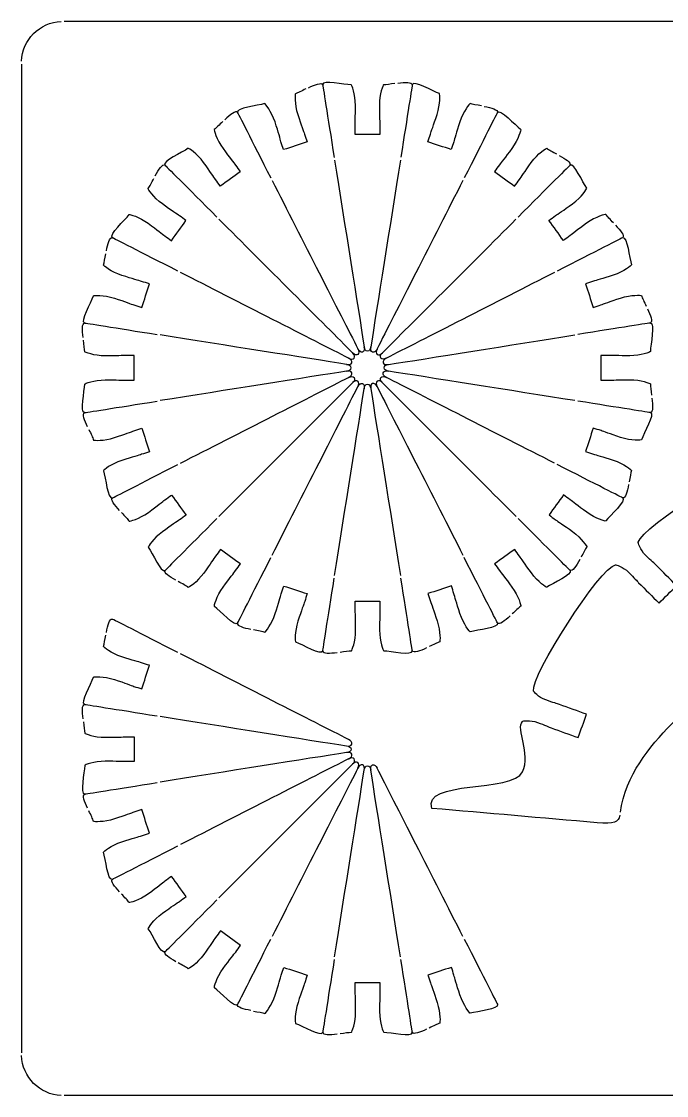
# Model space of a CAD drawing. Extents: x 185 to 405, y 96 to 364.
# Drawn here: x 185.5 to 263.6, y 233.7 to 363.7 of the extents above; entities that cross this region are included whole.
import ezdxf

# ---------------------------------------------------------------- set-up
doc = ezdxf.new("R2010")
doc.units = 0
doc.header["$MEASUREMENT"] = 0
doc.layers.add('DEFAULT', color=7, linetype='CONTINUOUS')

msp = doc.modelspace()

# ---------------------------------------------------------------- linework, layer by layer
at = {"layer": 'DEFAULT', "color": 1}
for points in [[(400.29, 363.67), (190.64, 363.67)], [(185.46, 358.5), (185.46, 238.84)], [(400.29, 233.67), (190.64, 233.67)]]:
    msp.add_lwpolyline(points, dxfattribs=at)
for points in [[(185.47, 358.85), (185.55, 361.47), (187.66, 363.58), (190.29, 363.67)], [(204.4, 333.46), (199.95, 335.73), (196.6, 337.43), (196.47, 337.5)], [(209.14, 303.52), (205.62, 299.99), (202.97, 297.34), (202.86, 297.22)], [(211.64, 290.85), (211.7, 290.98), (213.41, 294.33), (215.67, 298.78)], [(204.4, 287.29), (199.96, 289.56), (196.6, 291.27), (196.47, 291.33)], [(258.01, 267.95), (259.33, 277.02), (269.4, 281.48), (269.4, 285.49)], [(238.93, 252.92), (235.44, 259.77), (230.71, 269.06), (228.54, 273.31)], [(190.29, 233.67), (187.66, 233.77), (185.56, 235.87), (185.47, 238.5)]]:
    msp.add_open_spline(points, degree=3, dxfattribs=at)
for points, knots in [([(220.23, 355.65), (221.03, 356.03), (221.82, 356.34), (221.94, 356.01), (221.94, 356.01), (221.94, 356.01), (221.95, 356.01), (221.95, 356.01), (222.55, 352.25), (223.34, 347.22)], [0, 0, 0, 0, 1.01, 1.01, 1.01, 1.047402, 1.047402, 1.047402, 2.047402, 2.047402, 2.047402, 2.047402]), ([(230.7, 356.16), (230.15, 356.09), (229.63, 356.01), (229.32, 356.01), (229.27, 356.01), (228.82, 354.9), (228.82, 353.51), (228.82, 352.13), (228.87, 351.36), (228.87, 351.01), (228.87, 350.68), (228.87, 350.35), (228.87, 350.01), (227.87, 350.01), (226.87, 350.01), (225.87, 350.01), (225.87, 350.35), (225.87, 350.68), (225.87, 351.01), (225.87, 351.36), (225.92, 352.13), (225.92, 353.51), (225.92, 354.9), (225.48, 356.01), (225.41, 356.01), (224.55, 356.01), (221.95, 356.63), (221.94, 356.01)], [0, 0, 0, 0, 1.000546, 1.000546, 1.000546, 2.001091, 2.001091, 2.001091, 3.001637, 3.001637, 3.001637, 5.833181, 5.833181, 5.833181, 14.337819, 14.337819, 14.337819, 17.169363, 17.169363, 17.169363, 18.169909, 18.169909, 18.169909, 19.170454, 19.170454, 19.170454, 20.171, 20.171, 20.171, 20.171]), ([(231.05, 356.21), (231.93, 356.31), (232.77, 356.37), (232.8, 356.02), (232.8, 356.02), (232.8, 356.02), (232.8, 356.02), (232.8, 356.02), (232.21, 352.26), (231.41, 347.23)], [0, 0, 0, 0, 1.009, 1.009, 1.009, 1.053707, 1.053707, 1.053707, 2.053707, 2.053707, 2.053707, 2.053707]), ([(241.17, 353.45), (240.63, 353.55), (240.1, 353.64), (239.81, 353.73), (239.75, 353.73), (238.99, 352.81), (238.56, 351.51), (238.14, 350.2), (237.94, 349.45), (237.84, 349.12), (237.73, 348.8), (237.63, 348.48), (237.53, 348.17), (236.58, 348.48), (235.63, 348.79), (234.68, 349.1), (234.78, 349.41), (234.88, 349.73), (234.99, 350.04), (235.09, 350.37), (235.38, 351.09), (235.8, 352.41), (236.23, 353.72), (236.15, 354.92), (236.1, 354.94), (235.28, 355.21), (233.01, 356.59), (232.79, 356.02)], [0, 0, 0, 0, 1.001201, 1.001201, 1.001201, 2.002402, 2.002402, 2.002402, 3.003602, 3.003602, 3.003602, 5.833234, 5.833234, 5.833234, 14.350853, 14.350853, 14.350853, 17.184846, 17.184846, 17.184846, 18.186047, 18.186047, 18.186047, 19.187248, 19.187248, 19.187248, 20.188448, 20.188448, 20.188448, 20.188448]), ([(219.91, 355.51), (219.41, 355.27), (218.93, 355.03), (218.64, 354.93), (218.59, 354.92), (218.51, 353.72), (218.93, 352.4), (219.36, 351.09), (219.65, 350.37), (219.76, 350.04), (219.86, 349.72), (219.96, 349.41), (220.06, 349.09), (219.11, 348.78), (218.16, 348.47), (217.21, 348.16), (217.11, 348.48), (217.01, 348.8), (216.9, 349.11), (216.8, 349.44), (216.61, 350.19), (216.18, 351.51), (215.75, 352.82), (214.98, 353.75), (214.92, 353.73), (214.1, 353.46), (211.44, 353.24), (211.62, 352.66)], [0, 0, 0, 0, 1.000496, 1.000496, 1.000496, 2.000992, 2.000992, 2.000992, 3.001489, 3.001489, 3.001489, 5.829773, 5.829773, 5.829773, 14.32846, 14.32846, 14.32846, 17.160787, 17.160787, 17.160787, 18.161283, 18.161283, 18.161283, 19.161779, 19.161779, 19.161779, 20.162276, 20.162276, 20.162276, 20.162276]), ([(211.63, 352.66), (211.63, 352.66), (211.63, 352.66), (211.63, 352.66), (211.63, 352.65), (211.63, 352.65), (211.62, 352.65), (211.62, 352.65), (211.62, 352.65), (211.62, 352.66), (211.62, 352.66), (211.62, 352.66), (211.62, 352.66), (211.41, 352.93), (210.75, 352.39), (210.1, 351.78)], [0, 0, 0, 0, 0.01, 0.01, 0.01, 0.024866, 0.024866, 0.024866, 0.039008, 0.039008, 0.039008, 0.049008, 0.049008, 0.049008, 1.049008, 1.049008, 1.049008, 1.049008]), ([(211.63, 352.66), (211.63, 352.66), (213.36, 349.27), (215.67, 344.73), (215.67, 344.73), (215.67, 344.73), (215.67, 344.73)], [0, 0, 0, 0, 1, 1, 1, 1.01, 1.01, 1.01, 1.01]), ([(241.52, 353.39), (242.39, 353.22), (243.21, 353), (243.12, 352.67), (243.12, 352.67), (243.12, 352.66), (243.12, 352.66), (243.12, 352.66), (241.4, 349.27), (239.09, 344.73)], [0, 0, 0, 0, 1.01, 1.01, 1.01, 1.052, 1.052, 1.052, 2.052, 2.052, 2.052, 2.052]), ([(243.11, 352.67), (243.49, 353.15), (245.23, 351.13), (245.93, 350.62), (245.98, 350.59), (245.68, 349.42), (244.87, 348.31), (244.05, 347.19), (243.56, 346.59), (243.35, 346.31), (243.16, 346.04), (242.96, 345.77), (242.77, 345.5), (243.58, 344.91), (244.39, 344.33), (245.2, 343.74), (245.39, 344.01), (245.59, 344.28), (245.78, 344.55), (245.99, 344.83), (246.4, 345.48), (247.21, 346.6), (248.02, 347.72), (249.04, 348.36), (249.09, 348.33), (249.34, 348.15), (249.81, 347.9), (250.29, 347.64)], [0, 0, 0, 0, 1.001198, 1.001198, 1.001198, 2.002396, 2.002396, 2.002396, 3.003594, 3.003594, 3.003594, 5.834769, 5.834769, 5.834769, 14.34183, 14.34183, 14.34183, 17.173369, 17.173369, 17.173369, 18.174567, 18.174567, 18.174567, 19.175765, 19.175765, 19.175765, 20.176963, 20.176963, 20.176963, 20.176963]), ([(209.84, 351.55), (209.44, 351.16), (209.06, 350.79), (208.81, 350.61), (208.77, 350.58), (209.07, 349.41), (209.88, 348.29), (210.69, 347.18), (211.18, 346.58), (211.39, 346.3), (211.58, 346.03), (211.78, 345.76), (211.97, 345.49), (211.17, 344.9), (210.36, 344.32), (209.55, 343.73), (209.35, 344), (209.16, 344.27), (208.96, 344.54), (208.76, 344.82), (208.34, 345.47), (207.53, 346.59), (206.72, 347.71), (205.7, 348.35), (205.65, 348.32), (204.95, 347.8), (202.49, 346.77), (202.84, 346.27)], [0, 0, 0, 0, 1.000702, 1.000702, 1.000702, 2.001403, 2.001403, 2.001403, 3.002105, 3.002105, 3.002105, 5.832464, 5.832464, 5.832464, 14.328608, 14.328608, 14.328608, 17.164852, 17.164852, 17.164852, 18.165554, 18.165554, 18.165554, 19.166255, 19.166255, 19.166255, 20.166957, 20.166957, 20.166957, 20.166957]), ([(250.6, 347.47), (251.38, 347.04), (252.09, 346.58), (251.9, 346.29), (251.9, 346.29), (251.9, 346.29), (251.91, 346.28), (251.91, 346.28), (249.21, 343.59), (245.61, 339.99)], [0, 0, 0, 0, 1.019, 1.019, 1.019, 1.050932, 1.050932, 1.050932, 2.050932, 2.050932, 2.050932, 2.050932]), ([(201.67, 344.98), (202.1, 345.76), (202.56, 346.47), (202.85, 346.28), (202.85, 346.28), (205.54, 343.59), (209.14, 339.99)], [0, 0, 0, 0, 1.043454, 1.043454, 1.043454, 2.043454, 2.043454, 2.043454, 2.043454]), ([(223.4, 346.88), (224.6, 339.29), (226.23, 328.99), (226.98, 324.29), (227.03, 323.99), (226.97, 323.72), (226.76, 323.66), (226.56, 323.59), (226.37, 323.75), (226.23, 324), (226.23, 324), (226.23, 324), (226.23, 324.01), (226.22, 324.02), (226.22, 324.03), (226.21, 324.04)], [0, 0, 0, 0, 1, 1, 1, 2, 2, 2, 3.014142, 3.014142, 3.014142, 4.028284, 4.028284, 4.028284, 5.028284, 5.028284, 5.028284, 5.028284]), ([(231.36, 346.88), (230.16, 339.29), (228.53, 328.99), (227.78, 324.29), (227.78, 324.27), (227.78, 324.26), (227.78, 324.25), (227.78, 324.24), (227.78, 324.24), (227.77, 324.24), (227.72, 323.96), (227.59, 323.76), (227.38, 323.76), (227.16, 323.76), (227.02, 323.99), (226.98, 324.29)], [0, 0, 0, 0, 1, 1, 1, 2, 2, 2, 3, 3, 3, 4, 4, 4, 5, 5, 5, 5]), ([(257.17, 339.29), (256.79, 339.69), (256.42, 340.07), (256.24, 340.32), (256.21, 340.36), (255.04, 340.07), (253.92, 339.26), (252.8, 338.44), (252.2, 337.95), (251.92, 337.75), (251.65, 337.55), (251.38, 337.35), (251.11, 337.16), (250.53, 337.97), (249.94, 338.78), (249.35, 339.59), (249.62, 339.78), (249.89, 339.98), (250.16, 340.17), (250.44, 340.38), (251.09, 340.79), (252.22, 341.6), (253.33, 342.41), (253.98, 343.43), (253.94, 343.48), (253.43, 344.18), (252.4, 346.64), (251.9, 346.29)], [0, 0, 0, 0, 1.000942, 1.000942, 1.000942, 2.001885, 2.001885, 2.001885, 3.002827, 3.002827, 3.002827, 5.839753, 5.839753, 5.839753, 14.346264, 14.346264, 14.346264, 17.176493, 17.176493, 17.176493, 18.177435, 18.177435, 18.177435, 19.178378, 19.178378, 19.178378, 20.17932, 20.17932, 20.17932, 20.17932]), ([(196.47, 337.49), (195.99, 337.87), (198, 339.6), (198.51, 340.3), (198.54, 340.35), (199.71, 340.05), (200.83, 339.24), (201.95, 338.43), (202.54, 337.93), (202.82, 337.73), (203.09, 337.53), (203.36, 337.34), (203.63, 337.14), (204.22, 337.95), (204.81, 338.76), (205.39, 339.57), (205.13, 339.77), (204.86, 339.96), (204.59, 340.16), (204.31, 340.36), (203.65, 340.77), (202.53, 341.59), (201.42, 342.4), (200.77, 343.42), (200.81, 343.46), (200.99, 343.71), (201.23, 344.18), (201.5, 344.67)], [0, 0, 0, 0, 1.001475, 1.001475, 1.001475, 2.00295, 2.00295, 2.00295, 3.004424, 3.004424, 3.004424, 5.836159, 5.836159, 5.836159, 14.352856, 14.352856, 14.352856, 17.185178, 17.185178, 17.185178, 18.186653, 18.186653, 18.186653, 19.188128, 19.188128, 19.188128, 20.189603, 20.189603, 20.189603, 20.189603]), ([(215.83, 344.42), (219.32, 337.57), (224.05, 328.29), (226.22, 324.04), (226.22, 324.03), (226.23, 324.02), (226.23, 324.01), (226.23, 324), (226.23, 324), (226.24, 324), (226.36, 323.74), (226.37, 323.49), (226.2, 323.37), (226.04, 323.26), (225.82, 323.34), (225.62, 323.51), (225.62, 323.52), (225.61, 323.52), (225.6, 323.53), (225.58, 323.54), (225.57, 323.55), (225.56, 323.57)], [0, 0, 0, 0, 1, 1, 1, 2, 2, 2, 3.014142, 3.014142, 3.014142, 4.014142, 4.014142, 4.014142, 5.014142, 5.014142, 5.014142, 6.029008, 6.029008, 6.029008, 7.029008, 7.029008, 7.029008, 7.029008]), ([(238.93, 344.42), (235.44, 337.57), (230.71, 328.29), (228.54, 324.04), (228.54, 324.03), (228.54, 324.02), (228.53, 324.02), (228.4, 323.76), (228.21, 323.59), (228, 323.66), (227.8, 323.72), (227.74, 323.96), (227.77, 324.24), (227.78, 324.24), (227.78, 324.24), (227.78, 324.25), (227.78, 324.26), (227.78, 324.27), (227.78, 324.29)], [0, 0, 0, 0, 1.01, 1.01, 1.01, 2.01, 2.01, 2.01, 3.01, 3.01, 3.01, 4.01, 4.01, 4.01, 5.01, 5.01, 5.01, 6.01, 6.01, 6.01, 6.01]), ([(225.09, 322.92), (225.37, 322.78), (225.63, 322.75), (225.76, 322.93), (225.88, 323.1), (225.8, 323.31), (225.62, 323.51), (225.62, 323.52), (225.61, 323.52), (225.6, 323.53), (225.59, 323.54), (225.58, 323.55), (225.57, 323.57), (222.2, 326.94), (214.83, 334.31), (209.39, 339.74)], [0, 0, 0, 0, 1, 1, 1, 2, 2, 2, 3, 3, 3, 4, 4, 4, 5, 5, 5, 5]), ([(228.54, 324.04), (228.4, 323.77), (228.37, 323.51), (228.55, 323.37), (228.73, 323.24), (228.98, 323.35), (229.19, 323.57), (232.56, 326.94), (239.93, 334.31), (245.36, 339.74)], [0, 0, 0, 0, 1, 1, 1, 2, 2, 2, 3, 3, 3, 3]), ([(257.41, 339.03), (258.02, 338.38), (258.56, 337.73), (258.29, 337.51), (258.29, 337.51), (254.89, 335.78), (250.36, 333.46)], [0, 0, 0, 0, 1.037038, 1.037038, 1.037038, 2.037038, 2.037038, 2.037038, 2.037038]), ([(195.75, 335.9), (195.92, 336.76), (196.13, 337.58), (196.46, 337.49), (196.47, 337.5), (196.47, 337.49), (196.47, 337.5)], [0, 0, 0, 0, 1.026872, 1.026872, 1.026872, 2.039355, 2.039355, 2.039355, 2.039355]), ([(258.28, 337.51), (258.87, 337.68), (259.08, 335.03), (259.36, 334.21), (259.37, 334.15), (258.45, 333.38), (257.13, 332.96), (255.82, 332.53), (255.07, 332.34), (254.74, 332.23), (254.42, 332.13), (254.11, 332.03), (253.79, 331.92), (254.1, 330.97), (254.41, 330.02), (254.71, 329.07), (255.03, 329.17), (255.35, 329.28), (255.66, 329.38), (255.99, 329.49), (256.71, 329.77), (258.03, 330.2), (259.34, 330.62), (260.54, 330.54), (260.56, 330.49), (260.66, 330.2), (260.89, 329.72), (261.13, 329.22)], [0, 0, 0, 0, 1.001042, 1.001042, 1.001042, 2.002083, 2.002083, 2.002083, 3.003125, 3.003125, 3.003125, 5.833259, 5.833259, 5.833259, 14.345793, 14.345793, 14.345793, 17.177761, 17.177761, 17.177761, 18.178803, 18.178803, 18.178803, 19.179845, 19.179845, 19.179845, 20.180886, 20.180886, 20.180886, 20.180886]), ([(193.12, 327.17), (192.53, 327.36), (193.92, 329.65), (194.19, 330.47), (194.21, 330.53), (195.41, 330.61), (196.72, 330.18), (198.04, 329.75), (198.76, 329.47), (199.09, 329.36), (199.41, 329.26), (199.72, 329.15), (200.04, 329.05), (200.35, 330), (200.66, 330.95), (200.96, 331.91), (200.65, 332.01), (200.33, 332.11), (200.01, 332.21), (199.69, 332.32), (198.94, 332.51), (197.62, 332.94), (196.32, 333.36), (195.4, 334.12), (195.4, 334.19), (195.49, 334.48), (195.58, 335), (195.68, 335.55)], [0, 0, 0, 0, 1, 1, 1, 2, 2, 2, 3, 3, 3, 5.829332, 5.829332, 5.829332, 14.333316, 14.333316, 14.333316, 17.161457, 17.161457, 17.161457, 18.161457, 18.161457, 18.161457, 19.161457, 19.161457, 19.161457, 20.161457, 20.161457, 20.161457, 20.161457]), ([(224.85, 322.15), (225.15, 322.11), (225.41, 322.16), (225.48, 322.37), (225.55, 322.58), (225.37, 322.78), (225.09, 322.92), (220.85, 325.09), (211.56, 329.81), (204.71, 333.3)], [0, 0, 0, 0, 1, 1, 1, 2, 2, 2, 3, 3, 3, 3]), ([(250.04, 333.3), (243.2, 329.81), (233.91, 325.08), (229.66, 322.92), (229.66, 322.92), (229.65, 322.91), (229.64, 322.91), (229.38, 322.78), (229.12, 322.75), (229, 322.93), (228.87, 323.11), (228.98, 323.35), (229.19, 323.57)], [0, 0, 0, 0, 1.01, 1.01, 1.01, 3.01, 3.01, 3.01, 4.01, 4.01, 4.01, 5.01, 5.01, 5.01, 5.01]), ([(261.28, 328.91), (261.66, 328.1), (261.97, 327.31), (261.64, 327.18), (261.64, 327.18), (257.88, 326.59), (252.85, 325.79)], [0, 0, 0, 0, 1.039008, 1.039008, 1.039008, 2.039008, 2.039008, 2.039008, 2.039008]), ([(192.93, 325.43), (192.82, 326.31), (192.77, 327.15), (193.11, 327.17), (193.11, 327.17), (193.11, 327.17), (193.12, 327.18), (193.12, 327.18), (196.88, 326.58), (201.91, 325.78)], [0, 0, 0, 0, 1, 1, 1, 1.053259, 1.053259, 1.053259, 2.053259, 2.053259, 2.053259, 2.053259]), ([(261.64, 327.19), (262.26, 327.19), (261.64, 324.58), (261.64, 323.72), (261.64, 323.66), (260.52, 323.21), (259.14, 323.21), (257.75, 323.21), (256.98, 323.26), (256.64, 323.26), (256.3, 323.26), (255.97, 323.26), (255.64, 323.26), (255.64, 322.26), (255.64, 321.26), (255.64, 320.26), (255.97, 320.26), (256.3, 320.26), (256.64, 320.26), (256.98, 320.26), (257.75, 320.31), (259.14, 320.31), (260.52, 320.31), (261.64, 319.86), (261.64, 319.81), (261.64, 319.51), (261.72, 318.98), (261.79, 318.43)], [0, 0, 0, 0, 1, 1, 1, 2, 2, 2, 3, 3, 3, 5.829, 5.829, 5.829, 14.329, 14.329, 14.329, 17.158, 17.158, 17.158, 18.158, 18.158, 18.158, 19.158, 19.158, 19.158, 20.158, 20.158, 20.158, 20.158]), ([(193.12, 316.32), (192.51, 316.34), (193.12, 318.93), (193.12, 319.79), (193.12, 319.85), (194.24, 320.29), (195.62, 320.29), (197.01, 320.29), (197.78, 320.25), (198.12, 320.25), (198.46, 320.25), (198.79, 320.25), (199.12, 320.25), (199.12, 321.25), (199.12, 322.24), (199.12, 323.24), (198.79, 323.24), (198.46, 323.24), (198.12, 323.24), (197.78, 323.24), (197.01, 323.2), (195.62, 323.2), (194.24, 323.2), (193.12, 323.64), (193.12, 323.7), (193.12, 324.01), (193.04, 324.53), (192.97, 325.08)], [0, 0, 0, 0, 1.000992, 1.000992, 1.000992, 2.001984, 2.001984, 2.001984, 3.002976, 3.002976, 3.002976, 5.835784, 5.835784, 5.835784, 14.344216, 14.344216, 14.344216, 17.177024, 17.177024, 17.177024, 18.178016, 18.178016, 18.178016, 19.179008, 19.179008, 19.179008, 20.18, 20.18, 20.18, 20.18]), ([(224.85, 321.35), (225.15, 321.4), (225.38, 321.53), (225.38, 321.76), (225.38, 321.97), (225.17, 322.09), (224.89, 322.15), (224.88, 322.15), (224.86, 322.15), (224.85, 322.16), (220.14, 322.91), (209.85, 324.53), (202.26, 325.73)], [0, 0, 0, 0, 1, 1, 1, 2, 2, 2, 3, 3, 3, 4, 4, 4, 4]), ([(229.66, 322.92), (229.66, 322.92), (229.65, 322.91), (229.64, 322.91), (229.38, 322.77), (229.22, 322.58), (229.28, 322.37), (229.35, 322.17), (229.59, 322.11), (229.87, 322.15), (229.88, 322.15), (229.9, 322.15), (229.91, 322.15), (234.62, 322.9), (244.91, 324.53), (252.5, 325.73)], [0, 0, 0, 0, 2, 2, 2, 3, 3, 3, 4, 4, 4, 5, 5, 5, 6, 6, 6, 6]), ([(225.09, 320.59), (225.37, 320.73), (225.55, 320.92), (225.48, 321.14), (225.41, 321.35), (225.15, 321.4), (224.85, 321.35), (220.14, 320.61), (209.85, 318.98), (202.26, 317.78)], [0, 0, 0, 0, 1, 1, 1, 2, 2, 2, 3, 3, 3, 3]), ([(250.04, 310.21), (243.19, 313.69), (233.91, 318.42), (229.67, 320.59), (229.66, 320.59), (229.65, 320.6), (229.63, 320.61), (229.38, 320.74), (229.21, 320.93), (229.28, 321.14), (229.35, 321.35), (229.61, 321.4), (229.91, 321.35)], [0, 0, 0, 0, 1, 1, 1, 2.01, 2.01, 2.01, 3.01, 3.01, 3.01, 4.01, 4.01, 4.01, 4.01]), ([(252.5, 317.78), (244.91, 318.98), (234.62, 320.61), (229.91, 321.35), (229.61, 321.4), (229.38, 321.53), (229.38, 321.76), (229.38, 321.98), (229.61, 322.11), (229.91, 322.16)], [0, 0, 0, 0, 1, 1, 1, 2, 2, 2, 3, 3, 3, 3]), ([(204.71, 310.21), (211.56, 313.69), (220.85, 318.43), (225.09, 320.59), (225.11, 320.6), (225.12, 320.61), (225.13, 320.61), (225.39, 320.73), (225.64, 320.75), (225.76, 320.58), (225.89, 320.4), (225.78, 320.16), (225.57, 319.94)], [0, 0, 0, 0, 1, 1, 1, 2, 2, 2, 3, 3, 3, 4, 4, 4, 4]), ([(226.22, 319.47), (226.35, 319.74), (226.38, 320.01), (226.21, 320.14), (226.03, 320.26), (225.8, 320.16), (225.58, 319.96), (225.58, 319.95), (225.57, 319.95), (225.57, 319.94), (222.19, 316.57), (214.82, 309.2), (209.39, 303.76)], [0, 0, 0, 0, 1, 1, 1, 2, 2, 2, 3.01, 3.01, 3.01, 4.01, 4.01, 4.01, 4.01]), ([(215.83, 299.09), (219.32, 305.94), (224.05, 315.23), (226.21, 319.47), (226.22, 319.48), (226.22, 319.49), (226.23, 319.5), (226.37, 319.76), (226.56, 319.92), (226.76, 319.85), (226.97, 319.78), (227.02, 319.52), (226.98, 319.22)], [0, 0, 0, 0, 1, 1, 1, 2.009, 2.009, 2.009, 3.009, 3.009, 3.009, 4.009, 4.009, 4.009, 4.009]), ([(228.54, 319.47), (228.41, 319.74), (228.21, 319.92), (228, 319.85), (227.8, 319.79), (227.74, 319.56), (227.77, 319.28), (227.77, 319.28), (227.77, 319.27), (227.78, 319.27), (227.78, 319.25), (227.78, 319.24), (227.78, 319.22), (228.52, 314.51), (230.16, 304.22), (231.36, 296.63)], [0, 0, 0, 0, 1, 1, 1, 2, 2, 2, 3, 3, 3, 4, 4, 4, 5, 5, 5, 5]), ([(229.19, 319.94), (228.98, 320.16), (228.73, 320.27), (228.55, 320.14), (228.37, 320.01), (228.4, 319.74), (228.54, 319.47), (230.7, 315.22), (235.44, 305.94), (238.93, 299.09)], [0, 0, 0, 0, 1, 1, 1, 2, 2, 2, 3, 3, 3, 3]), ([(245.37, 303.77), (239.93, 309.2), (232.56, 316.57), (229.19, 319.94), (229.17, 319.96), (229.15, 319.98), (229.14, 320), (228.96, 320.2), (228.88, 320.42), (229, 320.58), (229.13, 320.76), (229.39, 320.73), (229.67, 320.59)], [0, 0, 0, 0, 1.01, 1.01, 1.01, 2.01, 2.01, 2.01, 3.01, 3.01, 3.01, 4.01, 4.01, 4.01, 4.01]), ([(223.4, 296.63), (224.6, 304.22), (226.23, 314.52), (226.98, 319.22), (227.02, 319.52), (227.16, 319.76), (227.38, 319.76), (227.59, 319.76), (227.72, 319.55), (227.77, 319.28), (227.77, 319.28), (227.77, 319.27), (227.78, 319.27), (227.78, 319.25), (227.78, 319.24), (227.78, 319.22)], [0, 0, 0, 0, 1, 1, 1, 2, 2, 2, 3, 3, 3, 4, 4, 4, 5, 5, 5, 5]), ([(193.48, 314.6), (193.1, 315.41), (192.8, 316.19), (193.12, 316.32), (193.12, 316.32), (193.12, 316.32), (193.12, 316.33), (193.12, 316.33), (196.88, 316.92), (201.91, 317.72)], [0, 0, 0, 0, 1.019, 1.019, 1.019, 1.061426, 1.061426, 1.061426, 2.061426, 2.061426, 2.061426, 2.061426]), ([(261.83, 318.08), (261.94, 317.2), (261.99, 316.36), (261.65, 316.34), (261.65, 316.34), (261.65, 316.34), (261.64, 316.33), (261.64, 316.33), (257.88, 316.93), (252.85, 317.72)], [0, 0, 0, 0, 1, 1, 1, 1.052825, 1.052825, 1.052825, 2.052825, 2.052825, 2.052825, 2.052825]), ([(261.64, 316.34), (262.23, 316.15), (260.84, 313.86), (260.57, 313.04), (260.55, 312.98), (259.35, 312.9), (258.03, 313.33), (256.72, 313.76), (256, 314.04), (255.67, 314.15), (255.35, 314.25), (255.04, 314.35), (254.72, 314.46), (254.41, 313.51), (254.1, 312.56), (253.79, 311.61), (254.11, 311.5), (254.43, 311.4), (254.74, 311.3), (255.07, 311.19), (255.82, 311), (257.14, 310.57), (258.44, 310.15), (259.36, 309.39), (259.36, 309.32), (259.26, 309.03), (259.18, 308.51), (259.08, 307.96)], [0, 0, 0, 0, 1, 1, 1, 2, 2, 2, 3, 3, 3, 5.827189, 5.827189, 5.827189, 14.324132, 14.324132, 14.324132, 17.15037, 17.15037, 17.15037, 18.15037, 18.15037, 18.15037, 19.15037, 19.15037, 19.15037, 20.15037, 20.15037, 20.15037, 20.15037]), ([(257.96, 267.6), (257.8, 266.72), (257.26, 266.5), (255.19, 266.68), (248.51, 267.26), (241.84, 267.85), (235.17, 268.43), (233.94, 271.9), (245.01, 270.33), (246.16, 272.83), (247.21, 275.11), (245.3, 278.04), (246.16, 278.95), (246.18, 279.01), (247.07, 279.16), (247.98, 278.83), (248.89, 278.5), (249.38, 278.26), (249.61, 278.18), (250.7, 277.79), (251.8, 277.39), (252.89, 276.99), (253.24, 277.93), (253.58, 278.87), (253.92, 279.81), (252.82, 280.21), (251.73, 280.6), (250.63, 281), (250.41, 281.08), (249.88, 281.22), (248.97, 281.55), (248.06, 281.88), (247.47, 282.57), (247.5, 282.63), (247.08, 284.42), (255.63, 297.68), (257.42, 297.89), (257.46, 297.93), (258.33, 297.69), (259.01, 297.01), (259.7, 296.32), (260.05, 295.91), (260.22, 295.74), (261.04, 294.91), (261.87, 294.09), (262.69, 293.27), (263.4, 293.97), (264.11, 294.68), (264.81, 295.39), (263.99, 296.21), (263.16, 297.04), (262.34, 297.86), (262.17, 298.03), (261.75, 298.38), (261.06, 299.06), (260.38, 299.75), (260.14, 300.61), (260.18, 300.65), (260.55, 302.46), (273.9, 310.97), (275.62, 310.42), (275.67, 310.44), (276.36, 309.86), (276.69, 308.95), (277.02, 308.04), (277.16, 307.51), (277.24, 307.29), (277.64, 306.19), (278.04, 305.1), (278.44, 304), (279.38, 304.34), (280.32, 304.68), (281.26, 305.03), (280.86, 306.12), (280.46, 307.22), (280.06, 308.31), (279.98, 308.54), (279.75, 309.03), (279.41, 309.94), (279.08, 310.85), (279.23, 311.74), (279.29, 311.76), (280.4, 313.23), (296.05, 315.19), (297.37, 313.96), (297.42, 313.96), (297.8, 313.14), (297.71, 312.17), (297.63, 311.21), (297.53, 310.67), (297.51, 310.44), (297.41, 309.27), (297.31, 308.11), (297.21, 306.95), (298.2, 306.86), (299.2, 306.78), (300.2, 306.69), (300.3, 307.85), (300.4, 309.01), (300.5, 310.17), (300.52, 310.41), (300.52, 310.96), (300.6, 311.92), (300.69, 312.88), (301.2, 313.62), (301.26, 313.62), (302.89, 314.48), (317.8, 309.62), (318.46, 307.95), (318.51, 307.93), (318.5, 307.02), (318.02, 306.18), (317.54, 305.34), (317.22, 304.9), (317.1, 304.69), (316.52, 303.68), (315.94, 302.67), (315.36, 301.66), (316.22, 301.16), (317.09, 300.66), (317.95, 300.17), (318.53, 301.18), (319.12, 302.19), (319.7, 303.2), (319.82, 303.4), (320.05, 303.9), (320.53, 304.73), (321.02, 305.57), (321.79, 306.03), (321.84, 306), (323.68, 306.09), (335.05, 295.46), (334.94, 293.66), (334.97, 293.62), (334.59, 292.8), (333.79, 292.24), (333, 291.69), (332.53, 291.42), (332.33, 291.28), (331.38, 290.61), (330.42, 289.94), (329.47, 289.27), (330.04, 288.45), (330.61, 287.63), (331.19, 286.81), (332.14, 287.48), (333.1, 288.15), (334.05, 288.82), (334.25, 288.96), (334.67, 289.31), (335.46, 289.87), (336.25, 290.42), (337.15, 290.51), (337.18, 290.46), (338.27, 290.06), (342.14, 281.97), (343.5, 277.24), (343.5, 277.23), (343.5, 277.21), (343.51, 277.2), (343.93, 276.44), (352.77, 275.91), (353.06, 274.06), (354.61, 276.04), (355.25, 274.47), (355.25, 273.2), (355.25, 270.61), (343.93, 270.12), (344.19, 268.63), (344.26, 267.87), (343.38, 267.43), (341.9, 267.31), (341.14, 267.24), (340.38, 267.18), (339.62, 267.11), (339.56, 267.11), (339.04, 267.96), (338.94, 269.06), (338.85, 270.16), (338.84, 270.78), (338.82, 271.06), (338.7, 272.39), (338.59, 273.71), (338.47, 275.04), (337.47, 274.95), (336.48, 274.87), (335.48, 274.78), (335.6, 273.45), (335.71, 272.12), (335.83, 270.8), (335.85, 270.52), (335.95, 269.91), (336.05, 268.81), (336.15, 267.7), (335.78, 266.77), (335.73, 266.77), (334.93, 266.7), (334.12, 266.63), (333.32, 266.56), (332.17, 266.46), (331.16, 266.85), (330.94, 267.58)], [0, 0, 0, 0, 1, 1, 1, 57.966429, 57.966429, 57.966429, 58.966429, 58.966429, 58.966429, 59.966429, 59.966429, 59.966429, 60.966429, 60.966429, 60.966429, 61.966429, 61.966429, 61.966429, 71.884154, 71.884154, 71.884154, 80.387577, 80.387577, 80.387577, 90.314018, 90.314018, 90.314018, 91.314018, 91.314018, 91.314018, 92.314018, 92.314018, 92.314018, 93.314018, 93.314018, 93.314018, 94.314018, 94.314018, 94.314018, 95.314018, 95.314018, 95.314018, 105.227655, 105.227655, 105.227655, 113.733445, 113.733445, 113.733445, 123.6478, 123.6478, 123.6478, 124.6478, 124.6478, 124.6478, 125.6478, 125.6478, 125.6478, 126.6478, 126.6478, 126.6478, 127.6478, 127.6478, 127.6478, 128.6478, 128.6478, 128.6478, 138.569889, 138.569889, 138.569889, 147.064259, 147.064259, 147.064259, 156.980703, 156.980703, 156.980703, 157.980703, 157.980703, 157.980703, 158.980703, 158.980703, 158.980703, 159.980703, 159.980703, 159.980703, 160.980703, 160.980703, 160.980703, 161.980703, 161.980703, 161.980703, 171.898061, 171.898061, 171.898061, 180.400326, 180.400326, 180.400326, 190.316688, 190.316688, 190.316688, 191.316688, 191.316688, 191.316688, 192.316688, 192.316688, 192.316688, 193.316688, 193.316688, 193.316688, 194.316688, 194.316688, 194.316688, 195.316688, 195.316688, 195.316688, 205.230849, 205.230849, 205.230849, 213.725299, 213.725299, 213.725299, 223.640328, 223.640328, 223.640328, 224.640328, 224.640328, 224.640328, 225.640328, 225.640328, 225.640328, 226.640328, 226.640328, 226.640328, 227.640328, 227.640328, 227.640328, 228.640328, 228.640328, 228.640328, 238.559842, 238.559842, 238.559842, 247.060439, 247.060439, 247.060439, 256.981591, 256.981591, 256.981591, 257.981591, 257.981591, 257.981591, 258.981591, 258.981591, 258.981591, 259.981591, 259.981591, 259.981591, 260.981591, 260.981591, 260.981591, 261.981591, 261.981591, 261.981591, 262.981591, 262.981591, 262.981591, 263.981591, 263.981591, 263.981591, 264.981591, 264.981591, 264.981591, 271.475867, 271.475867, 271.475867, 272.475867, 272.475867, 272.475867, 273.475867, 273.475867, 273.475867, 284.809403, 284.809403, 284.809403, 293.311754, 293.311754, 293.311754, 304.646073, 304.646073, 304.646073, 305.646073, 305.646073, 305.646073, 306.646073, 306.646073, 306.646073, 313.501423, 313.501423, 313.501423, 314.501423, 314.501423, 314.501423, 314.501423]), ([(193.63, 314.28), (193.87, 313.78), (194.1, 313.31), (194.2, 313.01), (194.21, 312.96), (195.42, 312.88), (196.73, 313.31), (198.05, 313.74), (198.77, 314.02), (199.09, 314.13), (199.41, 314.23), (199.73, 314.34), (200.04, 314.44), (200.35, 313.49), (200.66, 312.54), (200.97, 311.59), (200.65, 311.48), (200.34, 311.38), (200.02, 311.28), (199.69, 311.17), (198.94, 310.98), (197.63, 310.55), (196.31, 310.13), (195.39, 309.36), (195.4, 309.3), (195.67, 308.47), (195.89, 305.81), (196.48, 306)], [0, 0, 0, 0, 1, 1, 1, 2, 2, 2, 3, 3, 3, 5.827189, 5.827189, 5.827189, 14.324751, 14.324751, 14.324751, 17.155985, 17.155985, 17.155985, 18.155985, 18.155985, 18.155985, 19.155985, 19.155985, 19.155985, 20.155985, 20.155985, 20.155985, 20.155985]), ([(196.47, 306), (196.47, 306), (196.48, 306), (196.48, 306), (196.62, 306.08), (199.97, 307.78), (204.4, 310.05)], [0, 0, 0, 0, 0.01, 0.01, 0.01, 1.01, 1.01, 1.01, 1.01]), ([(259.01, 307.62), (258.84, 306.75), (258.63, 305.93), (258.3, 306.01), (258.3, 306.01), (258.3, 306.01), (258.29, 306.01), (258.29, 306.01), (254.89, 307.74), (250.36, 310.05)], [0, 0, 0, 0, 1, 1, 1, 1.041, 1.041, 1.041, 2.041, 2.041, 2.041, 2.041]), ([(197.35, 304.48), (196.74, 305.13), (196.21, 305.78), (196.47, 306), (196.47, 306), (196.48, 306), (196.48, 306), (196.48, 306), (196.48, 306), (196.48, 306), (196.48, 306), (196.48, 306), (196.48, 306), (196.48, 306), (196.48, 306), (196.48, 306)], [0, 0, 0, 0, 1, 1, 1, 1.009, 1.009, 1.009, 1.019, 1.019, 1.019, 1.028, 1.028, 1.028, 1.042142, 1.042142, 1.042142, 1.042142]), ([(197.59, 304.22), (197.97, 303.82), (198.34, 303.44), (198.52, 303.19), (198.55, 303.15), (199.72, 303.44), (200.84, 304.25), (201.96, 305.07), (202.56, 305.56), (202.84, 305.76), (203.11, 305.96), (203.37, 306.15), (203.64, 306.35), (204.23, 305.54), (204.82, 304.73), (205.41, 303.93), (205.14, 303.73), (204.87, 303.53), (204.6, 303.34), (204.32, 303.14), (203.66, 302.72), (202.54, 301.91), (201.43, 301.09), (200.78, 300.08), (200.82, 300.03), (201.33, 299.33), (202.36, 296.86), (202.86, 297.22)], [0, 0, 0, 0, 1, 1, 1, 2, 2, 2, 3, 3, 3, 5.821092, 5.821092, 5.821092, 14.317968, 14.317968, 14.317968, 17.153031, 17.153031, 17.153031, 18.153031, 18.153031, 18.153031, 19.153031, 19.153031, 19.153031, 20.153031, 20.153031, 20.153031, 20.153031]), ([(258.29, 306.02), (258.79, 305.65), (256.76, 303.91), (256.25, 303.21), (256.21, 303.16), (255.05, 303.46), (253.93, 304.27), (252.81, 305.08), (252.22, 305.58), (251.93, 305.78), (251.67, 305.97), (251.4, 306.17), (251.13, 306.37), (250.54, 305.56), (249.95, 304.75), (249.37, 303.94), (249.63, 303.75), (249.9, 303.55), (250.17, 303.35), (250.45, 303.15), (251.1, 302.73), (252.23, 301.92), (253.34, 301.11), (253.99, 300.09), (253.95, 300.05), (253.77, 299.8), (253.52, 299.33), (253.26, 298.84)], [0, 0, 0, 0, 1, 1, 1, 2, 2, 2, 3, 3, 3, 5.826181, 5.826181, 5.826181, 14.331144, 14.331144, 14.331144, 17.159519, 17.159519, 17.159519, 18.159519, 18.159519, 18.159519, 19.159519, 19.159519, 19.159519, 20.159519, 20.159519, 20.159519, 20.159519]), ([(253.09, 298.54), (252.66, 297.76), (252.21, 297.04), (251.92, 297.24), (251.91, 297.24), (251.91, 297.24), (251.91, 297.23), (251.91, 297.23), (249.22, 299.92), (245.62, 303.52)], [0, 0, 0, 0, 2.009, 2.009, 2.009, 2.042259, 2.042259, 2.042259, 3.042259, 3.042259, 3.042259, 3.042259]), ([(211.64, 290.84), (211.28, 290.34), (209.53, 292.37), (208.83, 292.88), (208.78, 292.92), (209.08, 294.09), (209.89, 295.21), (210.71, 296.32), (211.2, 296.92), (211.4, 297.2), (211.6, 297.47), (211.8, 297.74), (211.99, 298.01), (211.18, 298.59), (210.37, 299.18), (209.56, 299.77), (209.37, 299.5), (209.17, 299.23), (208.98, 298.96), (208.77, 298.68), (208.36, 298.03), (207.55, 296.91), (206.74, 295.79), (205.72, 295.15), (205.67, 295.18), (205.42, 295.36), (204.95, 295.61), (204.46, 295.87)], [0, 0, 0, 0, 1, 1, 1, 2, 2, 2, 3, 3, 3, 5.835063, 5.835063, 5.835063, 14.340835, 14.340835, 14.340835, 17.170019, 17.170019, 17.170019, 18.170019, 18.170019, 18.170019, 19.170019, 19.170019, 19.170019, 20.170019, 20.170019, 20.170019, 20.170019]), ([(251.92, 297.24), (252.28, 296.74), (249.81, 295.7), (249.1, 295.19), (249.05, 295.16), (248.04, 295.8), (247.23, 296.92), (246.41, 298.04), (246, 298.69), (245.79, 298.97), (245.6, 299.24), (245.4, 299.51), (245.21, 299.78), (244.4, 299.19), (243.59, 298.6), (242.78, 298.02), (242.98, 297.75), (243.17, 297.48), (243.37, 297.21), (243.57, 296.93), (244.07, 296.33), (244.88, 295.22), (245.69, 294.1), (245.99, 292.93), (245.94, 292.9), (245.69, 292.72), (245.32, 292.35), (244.91, 291.96)], [0, 0, 0, 0, 1, 1, 1, 2, 2, 2, 3, 3, 3, 5.826978, 5.826978, 5.826978, 14.33275, 14.33275, 14.33275, 17.166197, 17.166197, 17.166197, 18.166197, 18.166197, 18.166197, 19.166197, 19.166197, 19.166197, 20.166197, 20.166197, 20.166197, 20.166197]), ([(244.66, 291.72), (244.01, 291.12), (243.35, 290.58), (243.13, 290.85), (243.13, 290.85), (241.4, 294.24), (239.08, 298.78)], [0, 0, 0, 0, 1.047259, 1.047259, 1.047259, 2.047259, 2.047259, 2.047259, 2.047259]), ([(204.16, 296.04), (203.38, 296.47), (202.67, 296.93), (202.86, 297.22), (202.86, 297.22), (202.86, 297.22), (202.86, 297.22), (202.86, 297.22), (202.86, 297.22), (202.86, 297.22), (202.86, 297.22), (202.86, 297.22), (202.86, 297.22), (202.86, 297.22), (202.86, 297.22), (202.86, 297.22), (202.86, 297.22), (202.86, 297.22), (202.86, 297.22)], [0, 0, 0, 0, 1, 1, 1, 1.01, 1.01, 1.01, 1.02, 1.02, 1.02, 1.03, 1.03, 1.03, 1.04, 1.04, 1.04, 1.049, 1.049, 1.049, 1.049]), ([(213.58, 290.06), (214.13, 289.96), (214.66, 289.87), (214.95, 289.77), (215.01, 289.77), (215.77, 290.69), (216.2, 292), (216.62, 293.31), (216.81, 294.06), (216.92, 294.39), (217.03, 294.71), (217.13, 295.02), (217.23, 295.34), (218.18, 295.03), (219.13, 294.72), (220.08, 294.42), (219.98, 294.1), (219.88, 293.78), (219.77, 293.47), (219.67, 293.13), (219.38, 292.42), (218.95, 291.1), (218.53, 289.79), (218.6, 288.58), (218.66, 288.57), (219.48, 288.3), (221.77, 286.9), (221.96, 287.49)], [0, 0, 0, 0, 1, 1, 1, 2, 2, 2, 3, 3, 3, 5.827189, 5.827189, 5.827189, 14.321044, 14.321044, 14.321044, 17.150136, 17.150136, 17.150136, 18.150136, 18.150136, 18.150136, 19.150136, 19.150136, 19.150136, 20.150136, 20.150136, 20.150136, 20.150136]), ([(221.96, 287.49), (221.96, 287.49), (221.96, 287.49), (221.96, 287.49), (221.96, 287.49), (221.96, 287.5), (221.96, 287.5), (221.98, 287.65), (222.57, 291.36), (223.35, 296.28)], [0, 0, 0, 0, 0.01, 0.01, 0.01, 0.024142, 0.024142, 0.024142, 1.024142, 1.024142, 1.024142, 1.024142]), ([(234.53, 287.85), (233.73, 287.48), (232.94, 287.17), (232.81, 287.49), (232.81, 287.49), (232.21, 291.25), (231.42, 296.28)], [0, 0, 0, 0, 1.046503, 1.046503, 1.046503, 2.046503, 2.046503, 2.046503, 2.046503]), ([(243.14, 290.86), (243.33, 290.27), (240.66, 290.05), (239.83, 289.78), (239.78, 289.76), (239.01, 290.69), (238.58, 292), (238.15, 293.32), (237.96, 294.07), (237.85, 294.4), (237.75, 294.71), (237.65, 295.03), (237.55, 295.35), (236.6, 295.04), (235.64, 294.73), (234.69, 294.42), (234.8, 294.1), (234.9, 293.79), (235, 293.47), (235.11, 293.14), (235.4, 292.42), (235.82, 291.11), (236.25, 289.79), (236.17, 288.59), (236.12, 288.57), (235.83, 288.48), (235.35, 288.24), (234.85, 288.01)], [0, 0, 0, 0, 1, 1, 1, 2, 2, 2, 3, 3, 3, 5.827497, 5.827497, 5.827497, 14.332999, 14.332999, 14.332999, 17.162971, 17.162971, 17.162971, 18.162971, 18.162971, 18.162971, 19.162971, 19.162971, 19.162971, 20.162971, 20.162971, 20.162971, 20.162971]), ([(224.05, 287.35), (224.6, 287.42), (225.13, 287.5), (225.44, 287.5), (225.49, 287.5), (225.94, 288.62), (225.94, 290), (225.94, 291.38), (225.89, 292.15), (225.89, 292.5), (225.89, 292.83), (225.89, 293.17), (225.89, 293.5), (226.89, 293.5), (227.89, 293.5), (228.89, 293.5), (228.89, 293.17), (228.89, 292.83), (228.89, 292.5), (228.89, 292.15), (228.84, 291.38), (228.84, 290), (228.84, 288.62), (229.29, 287.5), (229.34, 287.5), (230.21, 287.5), (232.81, 286.88), (232.82, 287.5)], [0, 0, 0, 0, 1.049613, 1.049613, 1.049613, 2.099226, 2.099226, 2.099226, 3.148839, 3.148839, 3.148839, 6.117144, 6.117144, 6.117144, 15.038855, 15.038855, 15.038855, 18.007179, 18.007179, 18.007179, 19.056792, 19.056792, 19.056792, 20.106405, 20.106405, 20.106405, 21.156018, 21.156018, 21.156018, 21.156018]), ([(195.75, 289.73), (195.92, 290.61), (196.13, 291.43), (196.47, 291.33), (196.47, 291.33), (196.47, 291.33), (196.47, 291.33), (196.47, 291.33), (196.47, 291.33), (196.47, 291.34)], [0, 0, 0, 0, 1, 1, 1, 1.01, 1.01, 1.01, 1.024142, 1.024142, 1.024142, 1.024142]), ([(211.64, 290.84), (211.64, 290.85), (211.64, 290.85), (211.64, 290.85), (211.64, 290.85), (211.64, 290.85), (211.64, 290.85), (211.64, 290.85), (211.64, 290.84), (211.64, 290.84), (211.54, 290.51), (212.37, 290.29), (213.24, 290.12)], [0, 0, 0, 0, 0.014142, 0.014142, 0.014142, 0.024142, 0.024142, 0.024142, 0.044142, 0.044142, 0.044142, 1.044142, 1.044142, 1.044142, 1.044142]), ([(193.12, 281), (192.53, 281.19), (193.92, 283.48), (194.19, 284.31), (194.21, 284.36), (195.41, 284.44), (196.73, 284.02), (198.04, 283.59), (198.76, 283.3), (199.09, 283.19), (199.41, 283.09), (199.72, 282.99), (200.04, 282.89), (200.35, 283.84), (200.66, 284.79), (200.96, 285.74), (200.65, 285.84), (200.33, 285.94), (200.02, 286.05), (199.69, 286.15), (198.94, 286.35), (197.62, 286.77), (196.32, 287.2), (195.4, 287.96), (195.4, 288.02), (195.49, 288.32), (195.58, 288.84), (195.68, 289.39)], [0, 0, 0, 0, 1, 1, 1, 2, 2, 2, 3, 3, 3, 5.82593, 5.82593, 5.82593, 14.318499, 14.318499, 14.318499, 17.139591, 17.139591, 17.139591, 18.139591, 18.139591, 18.139591, 19.139591, 19.139591, 19.139591, 20.139591, 20.139591, 20.139591, 20.139591]), ([(221.96, 287.5), (221.96, 287.5), (221.96, 287.49), (221.96, 287.49), (221.96, 287.49), (221.96, 287.49), (221.96, 287.49), (221.98, 287.14), (222.82, 287.2), (223.71, 287.3)], [0, 0, 0, 0, 0.01, 0.01, 0.01, 0.02, 0.02, 0.02, 1.02, 1.02, 1.02, 1.02]), ([(224.85, 275.99), (225.15, 275.94), (225.41, 276), (225.48, 276.2), (225.55, 276.42), (225.37, 276.62), (225.09, 276.76), (220.85, 278.92), (211.56, 283.65), (204.71, 287.14)], [0, 0, 0, 0, 1, 1, 1, 2, 2, 2, 3, 3, 3, 3]), ([(192.93, 279.26), (192.82, 280.14), (192.77, 280.99), (193.11, 281.01), (193.11, 281.01), (193.11, 281.01), (193.12, 281.01), (193.12, 281.01), (196.88, 280.42), (201.91, 279.62)], [0, 0, 0, 0, 1, 1, 1, 1.052361, 1.052361, 1.052361, 2.052361, 2.052361, 2.052361, 2.052361]), ([(202.26, 279.57), (209.85, 278.37), (220.14, 276.74), (224.85, 275.99), (225.15, 275.94), (225.38, 275.81), (225.38, 275.59), (225.38, 275.37), (225.15, 275.23), (224.85, 275.19)], [0, 0, 0, 0, 1, 1, 1, 2, 2, 2, 3, 3, 3, 3]), ([(192.97, 278.91), (193.04, 278.36), (193.12, 277.84), (193.12, 277.53), (193.12, 277.48), (194.24, 277.03), (195.62, 277.03), (197.01, 277.03), (197.78, 277.08), (198.12, 277.08), (198.46, 277.08), (198.79, 277.08), (199.12, 277.08), (199.12, 276.08), (199.12, 275.08), (199.12, 274.08), (198.79, 274.08), (198.46, 274.08), (198.12, 274.08), (197.78, 274.08), (197.01, 274.13), (195.62, 274.13), (194.24, 274.13), (193.12, 273.69), (193.12, 273.63), (193.12, 272.76), (192.5, 270.15), (193.12, 270.15)], [0, 0, 0, 0, 1, 1, 1, 2, 2, 2, 3, 3, 3, 5.83, 5.83, 5.83, 14.33, 14.33, 14.33, 17.16, 17.16, 17.16, 18.16, 18.16, 18.16, 19.16, 19.16, 19.16, 20.16, 20.16, 20.16, 20.16]), ([(225.09, 274.42), (225.11, 274.43), (225.12, 274.44), (225.13, 274.44), (225.38, 274.58), (225.54, 274.77), (225.48, 274.97), (225.41, 275.18), (225.15, 275.23), (224.85, 275.19), (220.14, 274.44), (209.85, 272.81), (202.26, 271.61)], [0, 0, 0, 0, 1, 1, 1, 2, 2, 2, 3, 3, 3, 4, 4, 4, 4]), ([(225.57, 273.77), (225.78, 273.99), (225.89, 274.23), (225.76, 274.41), (225.64, 274.59), (225.39, 274.57), (225.13, 274.44), (225.12, 274.44), (225.11, 274.43), (225.09, 274.43), (220.85, 272.26), (211.56, 267.53), (204.71, 264.04)], [0, 0, 0, 0, 1, 1, 1, 2, 2, 2, 3, 3, 3, 4, 4, 4, 4]), ([(226.22, 273.31), (226.35, 273.57), (226.38, 273.84), (226.21, 273.97), (226.03, 274.1), (225.78, 273.99), (225.57, 273.78), (222.19, 270.41), (214.82, 263.04), (209.39, 257.6)], [0, 0, 0, 0, 1, 1, 1, 2, 2, 2, 3, 3, 3, 3]), ([(226.98, 273.05), (227.03, 273.36), (226.97, 273.62), (226.76, 273.69), (226.55, 273.76), (226.35, 273.58), (226.22, 273.31), (224.05, 269.06), (219.32, 259.78), (215.83, 252.92)], [0, 0, 0, 0, 1, 1, 1, 2, 2, 2, 3, 3, 3, 3]), ([(223.4, 250.46), (224.6, 258.05), (226.23, 268.35), (226.98, 273.05), (227.03, 273.36), (227.16, 273.59), (227.38, 273.59), (227.6, 273.59), (227.73, 273.36), (227.78, 273.05)], [0, 0, 0, 0, 1, 1, 1, 2, 2, 2, 3, 3, 3, 3]), ([(231.36, 250.46), (230.16, 258.05), (228.52, 268.35), (227.78, 273.05), (227.73, 273.35), (227.79, 273.62), (228, 273.69), (228.21, 273.76), (228.41, 273.58), (228.54, 273.31)], [0, 0, 0, 0, 1, 1, 1, 2, 2, 2, 3, 3, 3, 3]), ([(193.48, 268.44), (193.1, 269.24), (192.79, 270.03), (193.12, 270.16), (193.12, 270.16), (196.88, 270.75), (201.91, 271.56)], [0, 0, 0, 0, 1.047466, 1.047466, 1.047466, 2.047466, 2.047466, 2.047466, 2.047466]), ([(196.48, 259.83), (195.89, 259.65), (195.67, 262.31), (195.4, 263.13), (195.39, 263.19), (196.31, 263.96), (197.63, 264.39), (198.94, 264.81), (199.69, 265.01), (200.02, 265.11), (200.34, 265.22), (200.65, 265.32), (200.97, 265.42), (200.66, 266.37), (200.35, 267.32), (200.04, 268.27), (199.73, 268.17), (199.41, 268.07), (199.09, 267.96), (198.77, 267.86), (198.05, 267.57), (196.73, 267.15), (195.42, 266.72), (194.22, 266.8), (194.2, 266.85), (194.1, 267.14), (193.87, 267.62), (193.63, 268.12)], [0, 0, 0, 0, 1.000496, 1.000496, 1.000496, 2.000992, 2.000992, 2.000992, 3.001488, 3.001488, 3.001488, 5.83008, 5.83008, 5.83008, 14.340109, 14.340109, 14.340109, 17.171174, 17.171174, 17.171174, 18.17167, 18.17167, 18.17167, 19.172166, 19.172166, 19.172166, 20.172662, 20.172662, 20.172662, 20.172662]), ([(197.35, 258.31), (196.74, 258.96), (196.2, 259.62), (196.48, 259.83), (196.48, 259.83), (196.48, 259.84), (196.47, 259.84), (196.47, 259.84), (199.87, 261.57), (204.4, 263.88)], [0, 0, 0, 0, 1.019, 1.019, 1.019, 1.048069, 1.048069, 1.048069, 2.048069, 2.048069, 2.048069, 2.048069]), ([(202.86, 251.05), (202.36, 250.7), (201.33, 253.16), (200.82, 253.86), (200.78, 253.91), (201.43, 254.93), (202.54, 255.74), (203.66, 256.56), (204.32, 256.97), (204.6, 257.17), (204.87, 257.37), (205.14, 257.56), (205.41, 257.76), (204.82, 258.57), (204.23, 259.38), (203.64, 260.19), (203.37, 259.99), (203.1, 259.79), (202.83, 259.6), (202.56, 259.39), (201.96, 258.9), (200.84, 258.09), (199.72, 257.27), (198.55, 256.98), (198.52, 257.02), (198.34, 257.27), (197.97, 257.65), (197.59, 258.05)], [0, 0, 0, 0, 1.000992, 1.000992, 1.000992, 2.001983, 2.001983, 2.001983, 3.002975, 3.002975, 3.002975, 5.834964, 5.834964, 5.834964, 14.347552, 14.347552, 14.347552, 17.185426, 17.185426, 17.185426, 18.186418, 18.186418, 18.186418, 19.187409, 19.187409, 19.187409, 20.188401, 20.188401, 20.188401, 20.188401]), ([(204.16, 249.87), (203.38, 250.31), (202.66, 250.77), (202.86, 251.06), (202.86, 251.06), (205.55, 253.75), (209.14, 257.35)], [0, 0, 0, 0, 1.040024, 1.040024, 1.040024, 2.040024, 2.040024, 2.040024, 2.040024]), ([(211.64, 244.68), (211.28, 244.18), (209.53, 246.21), (208.83, 246.72), (208.79, 246.76), (209.08, 247.92), (209.89, 249.04), (210.71, 250.16), (211.2, 250.76), (211.41, 251.03), (211.6, 251.3), (211.8, 251.57), (211.99, 251.84), (211.18, 252.43), (210.37, 253.02), (209.56, 253.6), (209.37, 253.33), (209.17, 253.06), (208.98, 252.79), (208.77, 252.52), (208.36, 251.86), (207.55, 250.75), (206.74, 249.63), (205.72, 248.99), (205.67, 249.02), (205.42, 249.2), (204.95, 249.44), (204.46, 249.71)], [0, 0, 0, 0, 1, 1, 1, 2, 2, 2, 3, 3, 3, 5.828374, 5.828374, 5.828374, 14.327098, 14.327098, 14.327098, 17.154662, 17.154662, 17.154662, 18.154662, 18.154662, 18.154662, 19.154662, 19.154662, 19.154662, 20.154662, 20.154662, 20.154662, 20.154662]), ([(213.24, 243.96), (212.36, 244.13), (211.54, 244.35), (211.64, 244.68), (211.64, 244.68), (213.36, 248.07), (215.67, 252.61)], [0, 0, 0, 0, 1.03, 1.03, 1.03, 2.03, 2.03, 2.03, 2.03]), ([(239.09, 252.61), (241.4, 248.08), (243.13, 244.68), (243.13, 244.68), (243.13, 244.69), (243.13, 244.69), (243.14, 244.69), (243.14, 244.69), (243.14, 244.69), (243.14, 244.69)], [0, 0, 0, 0, 1, 1, 1, 1.014142, 1.014142, 1.014142, 1.024142, 1.024142, 1.024142, 1.024142]), ([(223.35, 250.12), (222.55, 245.09), (221.96, 241.33), (221.96, 241.33), (221.96, 240.98), (222.82, 241.03), (223.71, 241.14)], [0, 0, 0, 0, 1.021471, 1.021471, 1.021471, 2.021471, 2.021471, 2.021471, 2.021471]), ([(234.53, 241.69), (233.72, 241.31), (232.94, 241), (232.82, 241.33), (232.82, 241.33), (232.82, 241.33), (232.81, 241.33), (232.81, 241.33), (232.21, 245.09), (231.42, 250.12)], [0, 0, 0, 0, 1.01, 1.01, 1.01, 1.047038, 1.047038, 1.047038, 2.047038, 2.047038, 2.047038, 2.047038]), ([(213.58, 243.89), (214.13, 243.79), (214.66, 243.7), (214.95, 243.61), (215.01, 243.61), (215.77, 244.53), (216.2, 245.83), (216.62, 247.15), (216.81, 247.9), (216.92, 248.23), (217.03, 248.54), (217.13, 248.86), (217.23, 249.18), (218.18, 248.87), (219.13, 248.56), (220.08, 248.25), (219.98, 247.93), (219.88, 247.61), (219.77, 247.3), (219.67, 246.97), (219.38, 246.25), (218.96, 244.93), (218.53, 243.62), (218.6, 242.42), (218.66, 242.4), (219.49, 242.13), (221.77, 240.74), (221.96, 241.33)], [0, 0, 0, 0, 1, 1, 1, 2, 2, 2, 3, 3, 3, 5.827189, 5.827189, 5.827189, 14.324132, 14.324132, 14.324132, 17.153225, 17.153225, 17.153225, 18.153225, 18.153225, 18.153225, 19.153225, 19.153225, 19.153225, 20.153225, 20.153225, 20.153225, 20.153225]), ([(243.14, 244.69), (243.33, 244.1), (240.66, 243.88), (239.83, 243.62), (239.78, 243.59), (239.01, 244.52), (238.58, 245.84), (238.15, 247.15), (237.96, 247.9), (237.85, 248.23), (237.75, 248.55), (237.65, 248.87), (237.55, 249.18), (236.6, 248.87), (235.64, 248.56), (234.69, 248.25), (234.8, 247.94), (234.9, 247.62), (235, 247.31), (235.11, 246.98), (235.4, 246.25), (235.82, 244.94), (236.25, 243.63), (236.17, 242.42), (236.12, 242.41), (235.83, 242.31), (235.35, 242.08), (234.85, 241.84)], [0, 0, 0, 0, 1, 1, 1, 2, 2, 2, 3, 3, 3, 5.837964, 5.837964, 5.837964, 14.344085, 14.344085, 14.344085, 17.173106, 17.173106, 17.173106, 18.173106, 18.173106, 18.173106, 19.173106, 19.173106, 19.173106, 20.173106, 20.173106, 20.173106, 20.173106]), ([(224.05, 241.18), (224.6, 241.25), (225.13, 241.33), (225.44, 241.33), (225.49, 241.33), (225.94, 242.45), (225.94, 243.83), (225.94, 245.21), (225.89, 245.99), (225.89, 246.33), (225.89, 246.67), (225.89, 247), (225.89, 247.33), (226.89, 247.33), (227.89, 247.33), (228.89, 247.33), (228.89, 247), (228.89, 246.67), (228.89, 246.33), (228.89, 245.99), (228.84, 245.21), (228.84, 243.83), (228.84, 242.45), (229.29, 241.33), (229.34, 241.33), (230.21, 241.33), (232.82, 240.71), (232.82, 241.33)], [0, 0, 0, 0, 1, 1, 1, 2, 2, 2, 3, 3, 3, 5.83, 5.83, 5.83, 14.33, 14.33, 14.33, 17.16, 17.16, 17.16, 18.16, 18.16, 18.16, 19.16, 19.16, 19.16, 20.16, 20.16, 20.16, 20.16])]:
    msp.add_open_spline(points, degree=3, knots=knots, dxfattribs=at)

doc.saveas('drawing.dxf')
